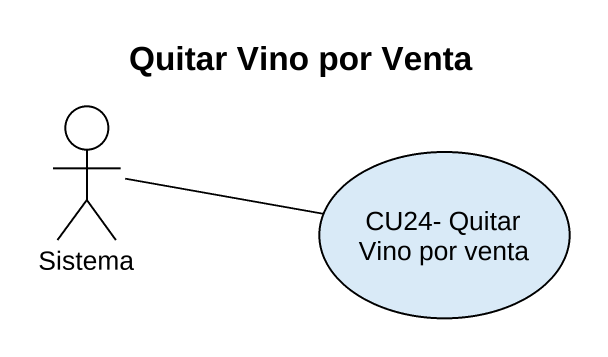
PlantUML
@startuml
title Quitar Vino por Venta
actor Sistema
usecase "CU24- Quitar Vino por venta" as CU24_Quitar_Vino_por_venta
Sistema -right- CU24_Quitar_Vino_por_venta
@enduml
